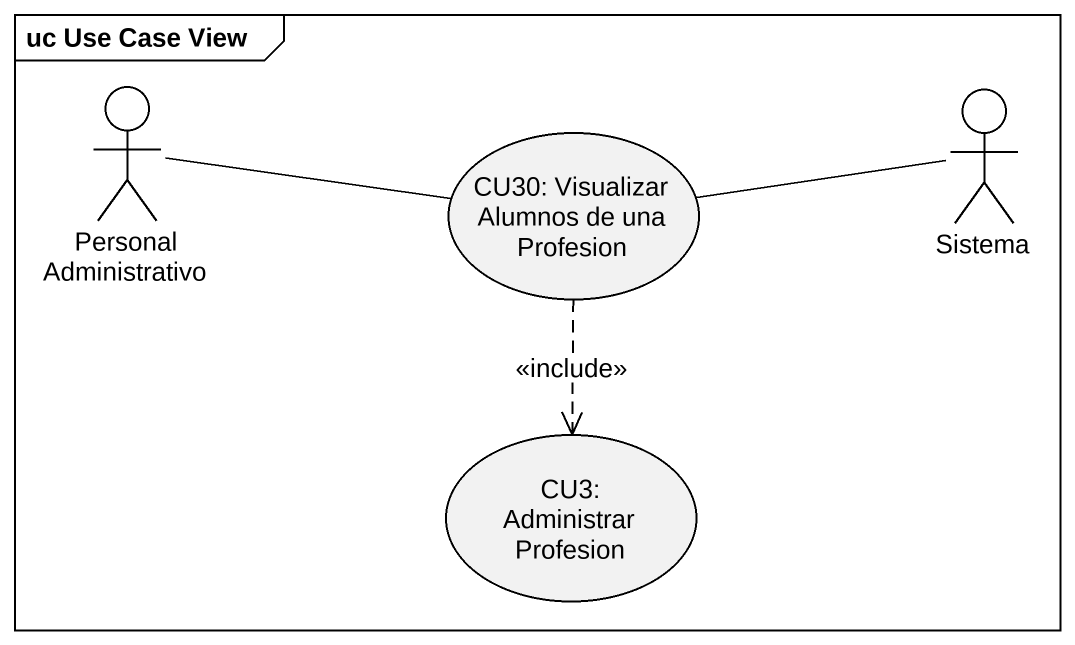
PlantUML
@startuml
mainframe uc Use Case View
actor "Personal Administrativo" as Personal_Administrativo
usecase "CU30: Visualizar Alumnos de una Profesion" as CU30_Visualizar_Alumnos_de
actor Sistema
usecase "CU3: Administrar Profesion" as CU3_Administrar_Profesion
Personal_Administrativo -right- CU30_Visualizar_Alumnos_de
CU30_Visualizar_Alumnos_de ..> CU3_Administrar_Profesion : <<include>>
Sistema -left- CU30_Visualizar_Alumnos_de
@enduml
